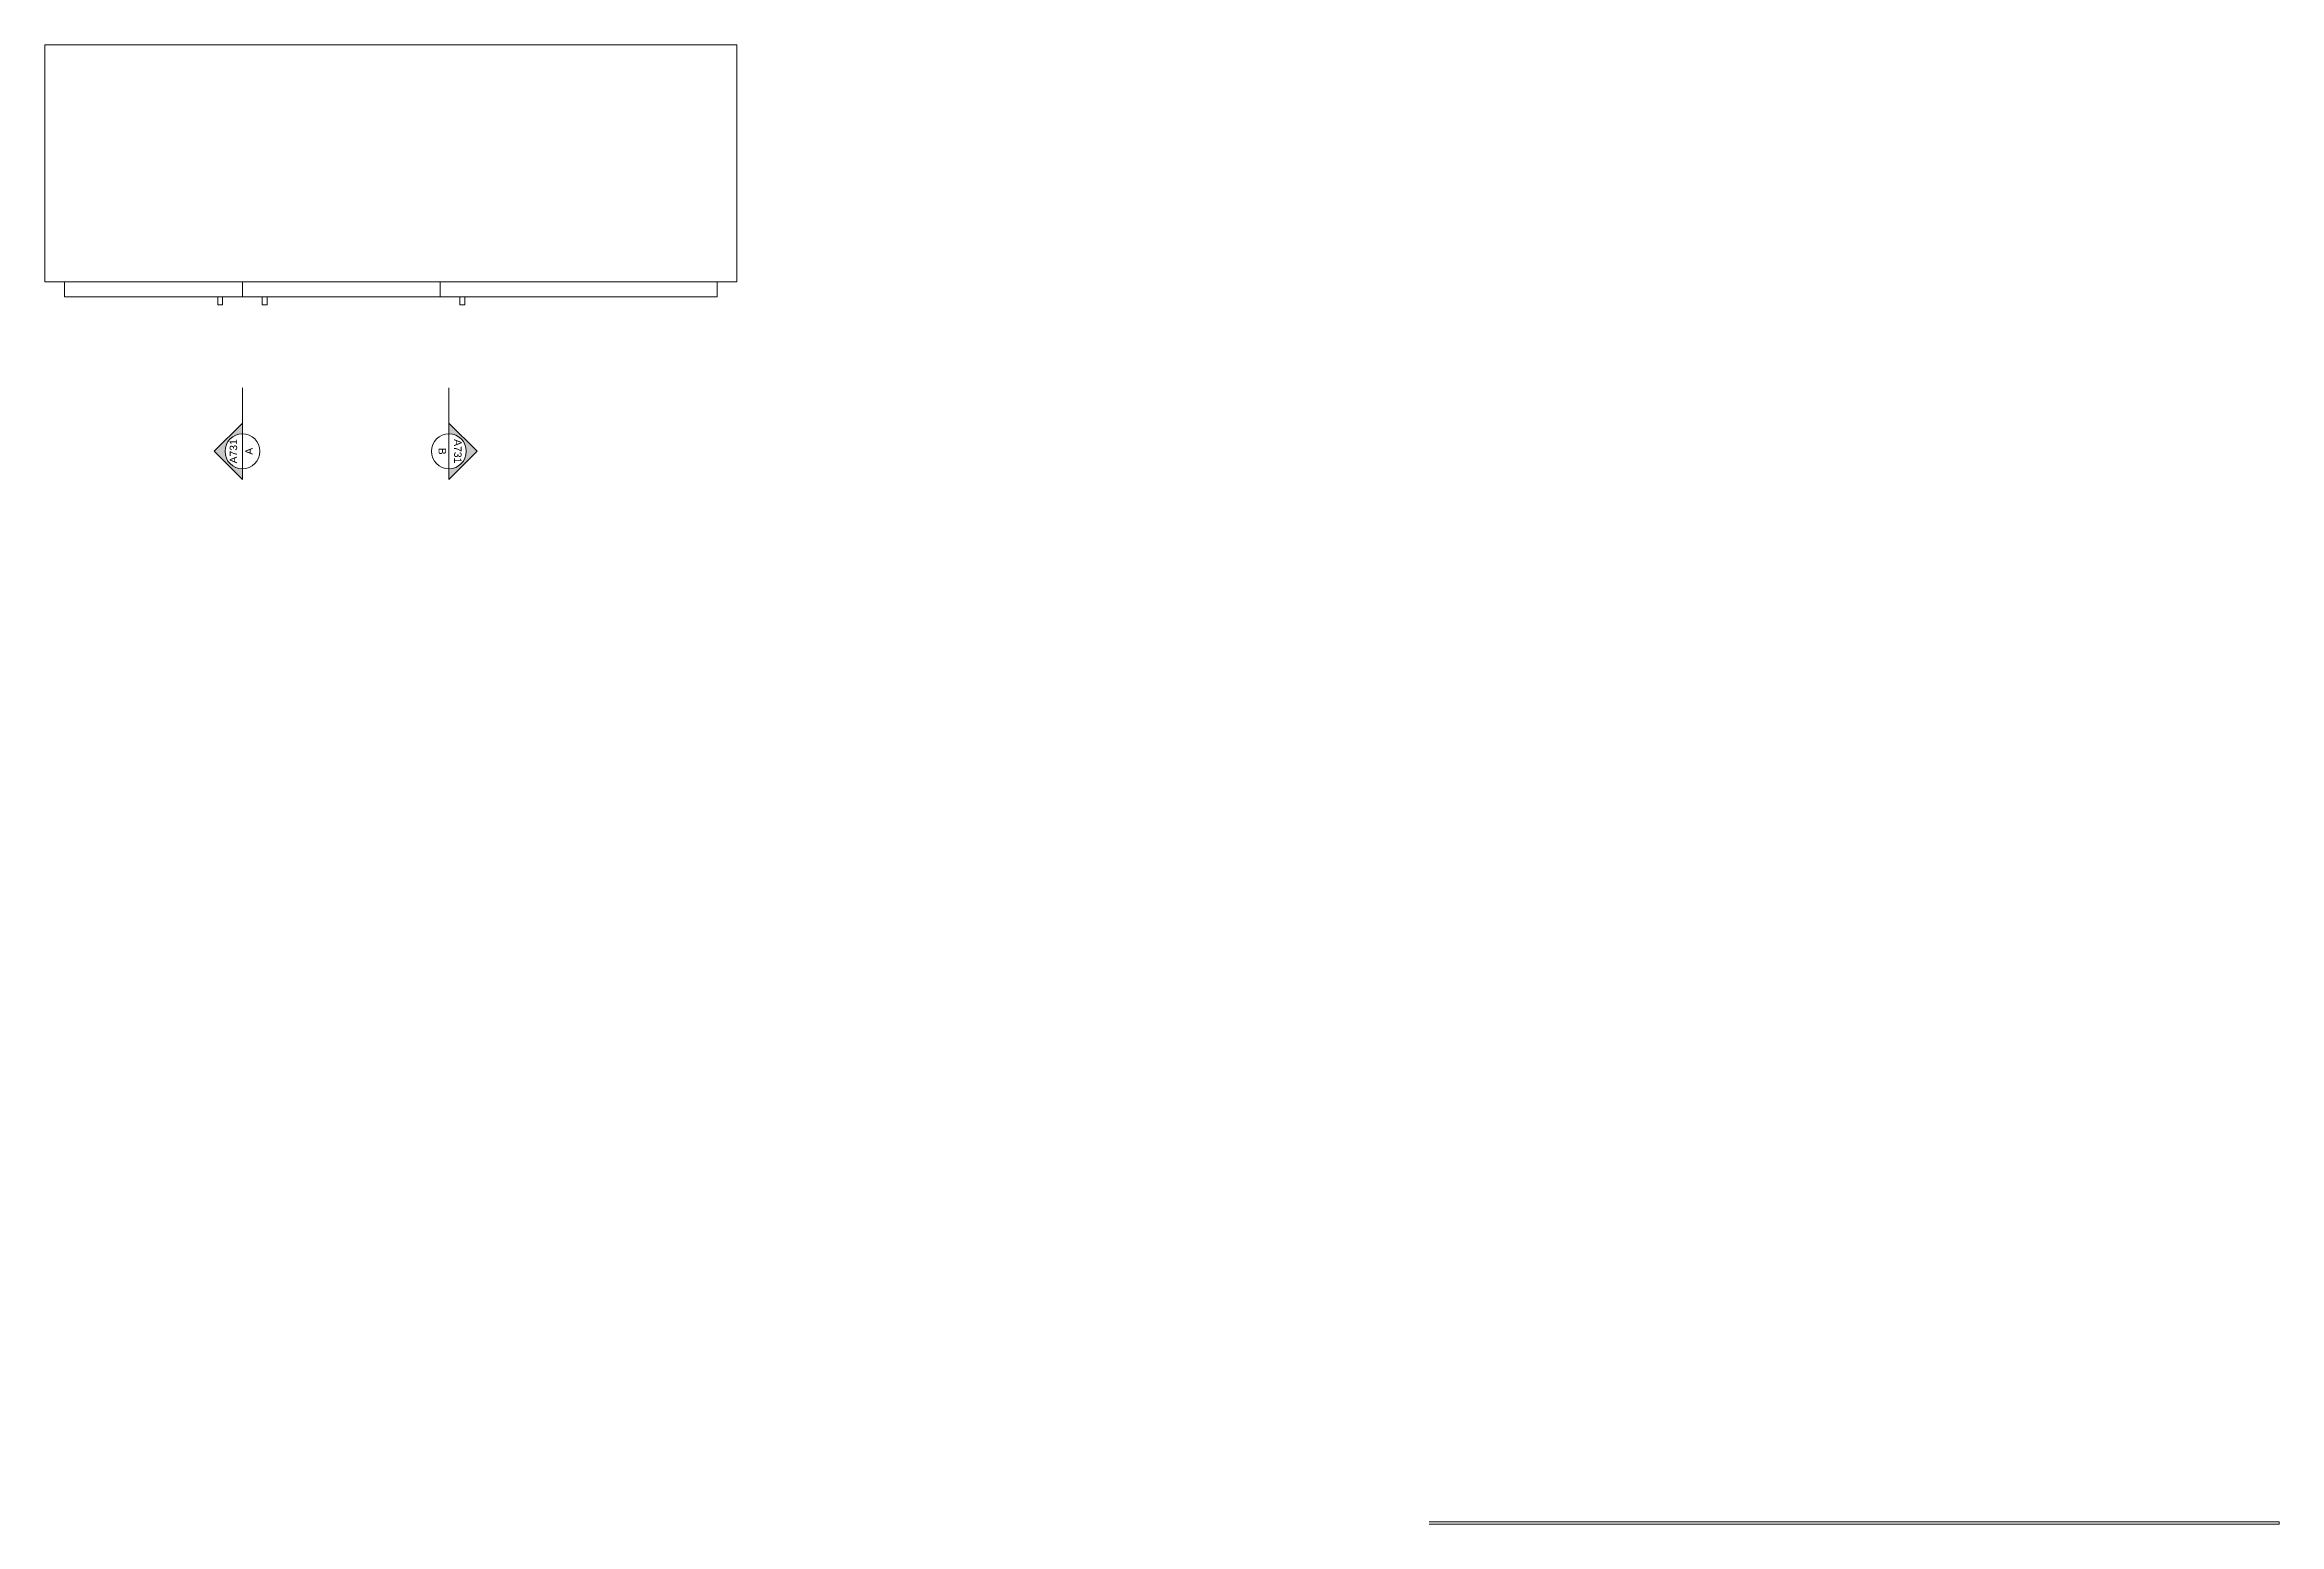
# Model space of a CAD drawing. Header units: millimetres. Extents: x 504 to 1777, y -463 to 772.
# Drawn here: x 599.8 to 1051.8, y -133 to 166.3 of the extents above; entities that cross this region are included whole.
import ezdxf
from ezdxf.enums import TextEntityAlignment as Align

# ---------------------------------------------------------------- set-up
doc = ezdxf.new("R2010")
doc.units = ezdxf.units.MM
for name, color, linetype, lineweight in [('A-ANNO-SYMB', 3, 'Continuous', 18), ('A-ELEV-MBE', 7, 'Continuous', 18), ('A-PRSP-1', 7, 'Continuous', 40)]:
    doc.layers.add(name, color=color, linetype=linetype, lineweight=lineweight)
doc.styles.get("Standard").update_dxf_attribs({"font": 'Arial.ttf'})

# ---------------------------------------------------------------- blocks, each defined once
blk = doc.blocks.new('SYMBOL')
at = {"layer": 'A-PRSP-1', "linetype": 'Continuous', "lineweight": 20}
h = blk.add_hatch(color=256, dxfattribs=at)
h.dxf.hatch_style = 1
h.paths.add_polyline_path([(11.206, 4.948), (11.316, 4.948, -1), (11.678, 4.948), (11.788, 4.948), (11.497, 5.241)])
at = {"linetype": 'Continuous', "lineweight": 20}
blk.add_line((11.316, 4.948), (11.678, 4.948), dxfattribs=at)
at = {"layer": 'A-PRSP-1', "linetype": 'Continuous', "lineweight": 20}
for p, q in [((11.206, 4.948), (11.497, 5.241)), ((11.788, 4.948), (11.497, 5.241)), ((11.316, 4.948), (11.206, 4.948)), ((11.678, 4.948), (11.788, 4.948))]:
    blk.add_line(p, q, dxfattribs=at)
blk.add_circle((11.497, 4.948), 0.181, dxfattribs=at)
at = {"linetype": 'Continuous', "lineweight": 20}
for tag, p in [('SEZIONE', (11.497, 4.918)), ('TAVOLA', (11.497, 5.08))]:
    blk.add_attdef(tag, text='', height=0.1, dxfattribs=at).set_placement(p, align=Align.TOP_CENTER)

msp = doc.modelspace()

# ---------------------------------------------------------------- linework, layer by layer
at = {"layer": 'A-ANNO-SYMB'}
for p, q in [((639.81, 96.86), (639.81, 89.71)), ((681.57, 96.86), (681.57, 89.71))]:
    msp.add_line(p, q, dxfattribs=at)
at = {"layer": 'A-ELEV-MBE'}
for p, q in [((599.81, 118.3), (599.81, 166.3)), ((599.81, 166.3), (739.81, 166.3)), ((739.81, 118.3), (739.81, 166.3)), ((739.81, 166.3), (739.81, 118.3)), ((739.81, 118.3), (599.81, 118.3)), ((599.81, 118.3), (603.81, 118.3)), ((603.81, 118.3), (603.81, 115.3)), ((639.81, 115.3), (639.81, 118.3)), ((679.81, 115.3), (679.81, 118.3)), ((739.81, 118.3), (735.81, 118.3)), ((735.81, 118.3), (735.81, 115.3)), ((735.81, 115.3), (603.81, 115.3)), ((634.81, 115.3), (634.81, 113.66)), ((634.81, 113.66), (635.81, 113.66)), ((635.81, 113.66), (635.81, 115.3)), ((643.81, 115.3), (643.81, 113.66)), ((643.81, 113.66), (644.81, 113.66)), ((644.81, 113.66), (644.81, 115.3)), ((683.81, 115.3), (683.81, 113.66)), ((683.81, 113.66), (684.81, 113.66)), ((684.81, 113.66), (684.81, 115.3)), ((879.83, -132.52), (1051.83, -132.52)), ((1051.83, -133.02), (879.83, -133.02)), ((1051.83, -132.52), (1051.83, -133.02))]:
    msp.add_line(p, q, dxfattribs=at)

# ---------------------------------------------------------------- block references
at = {"layer": 'A-ANNO-SYMB'}
ref = msp.add_blockref('SYMBOL', (736.31, -140.16), dxfattribs=dict(at, xscale=19.50110641980523, yscale=19.50110641980523, zscale=19.50110641980523, rotation=90))
ref.add_attrib('SEZIONE', 'A', dxfattribs={"layer": '0', "linetype": 'Continuous', "lineweight": 20, "height": 1.5, "rotation": 90}).set_placement((640.4, 84.05), align=Align.TOP_CENTER)
ref.add_attrib('TAVOLA', 'A731', dxfattribs={"layer": '0', "linetype": 'Continuous', "lineweight": 20, "height": 1.5, "rotation": 90}).set_placement((637.24, 84.05), align=Align.TOP_CENTER)
ref = msp.add_blockref('SYMBOL', (585.08, 308.25), dxfattribs=dict(at, xscale=19.50110641980523, yscale=19.50110641980523, zscale=19.50110641980523, rotation=270))
ref.add_attrib('SEZIONE', 'B', dxfattribs={"layer": '0', "linetype": 'Continuous', "lineweight": 20, "height": 1.5, "rotation": 270}).set_placement((680.99, 84.05), align=Align.TOP_CENTER)
ref.add_attrib('TAVOLA', 'A731', dxfattribs={"layer": '0', "linetype": 'Continuous', "lineweight": 20, "height": 1.5, "rotation": 270}).set_placement((684.14, 84.05), align=Align.TOP_CENTER)

doc.saveas('drawing.dxf')
